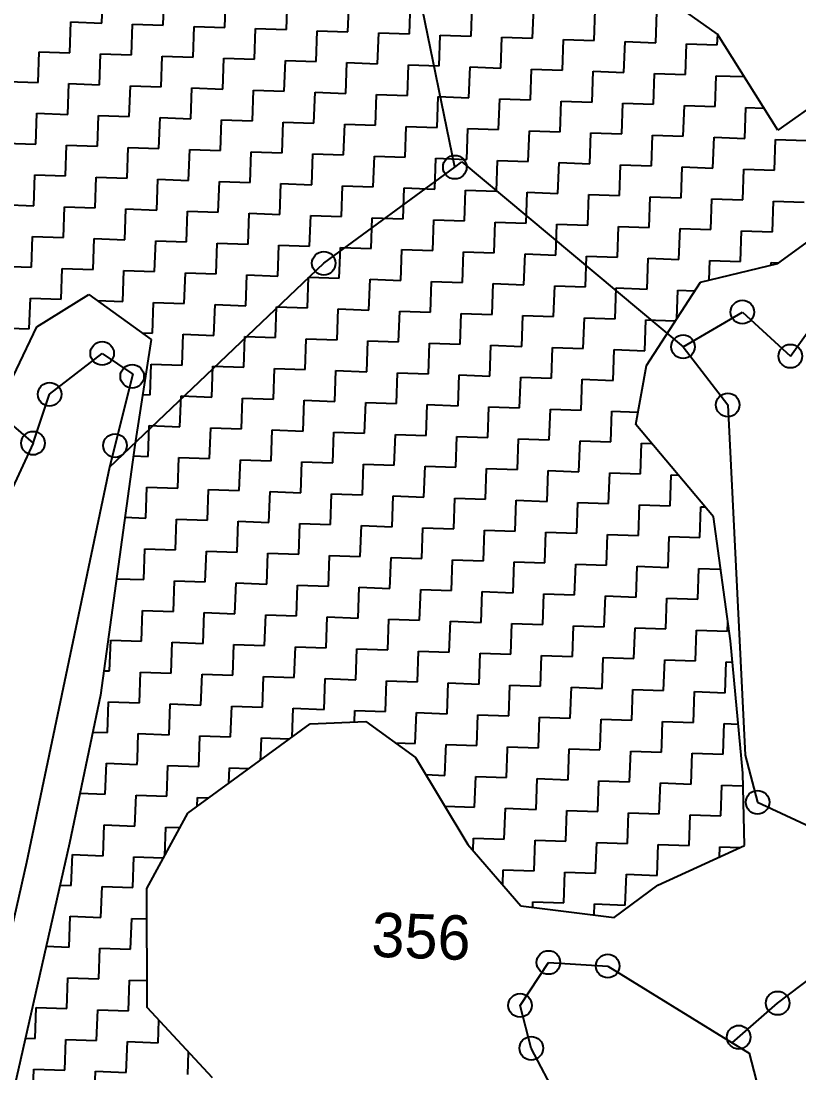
# Model space of a CAD drawing. Header units: metres. Extents: x 287345 to 291891, y 1993918 to 1999987.
# Drawn here: x 290143.7 to 290397.9, y 1997145.8 to 1997489.3 of the extents above; entities that cross this region are included whole.
import ezdxf
from ezdxf.enums import TextEntityAlignment as Align

# ---------------------------------------------------------------- set-up
doc = ezdxf.new("R2010")
doc.units = ezdxf.units.M
doc.header["$MEASUREMENT"] = 0
for name, color, linetype in [('POLY_HATCH', 12, 'Continuous'), ('POLY_PARCEL', 6, 'Continuous'), ('TEXT_PARCEL', 7, 'Continuous')]:
    doc.layers.add(name, color=color, linetype=linetype)
doc.styles.add('TEXT_MAP', font='')
doc.styles.get('TEXT_MAP').set_extended_font_data('Kruti Dev 050')

msp = doc.modelspace()

# ---------------------------------------------------------------- linework, layer by layer
for centre in [(290285.44, 1997441.56), (290242.64, 1997410.18), (290379.38, 1997394.25), (290360.02, 1997382.93), (290170.23, 1997380.77), (290395.05, 1997379.84), (290180.05, 1997373.28), (290153.08, 1997367.4), (290374.61, 1997363.93), (290147.67, 1997351.46), (290174.44, 1997350.66), (290384.35, 1997234.22), (290316.03, 1997181.9), (290335.4, 1997180.76), (290306.75, 1997167.91), (290390.91, 1997168.63), (290378.19, 1997157.52), (290310.42, 1997153.92)]:
    msp.add_circle(centre, 3.85)
at = {"layer": 'POLY_HATCH'}
for p, q in [((290371.26, 1997484.93), (290346.85, 1997502.47)), ((290391.01, 1997453.66), (290371.26, 1997484.93)), ((290415.25, 1997470.86), (290391.01, 1997453.66)), ((290390.93, 1997410.05), (290418.05, 1997429.93)), ((290365.69, 1997403.99), (290390.93, 1997410.05)), ((290348.04, 1997376.83), (290365.69, 1997403.99)), ((290148.88, 1997389.44), (290165.94, 1997399.96)), ((290165.94, 1997399.96), (290186.27, 1997385.34)), ((290133.86, 1997358.01), (290148.88, 1997389.44)), ((290186.27, 1997385.34), (290180.88, 1997350.79)), ((290344.58, 1997357.49), (290348.04, 1997376.83)), ((290369.93, 1997327.41), (290344.58, 1997357.49)), ((290180.88, 1997350.79), (290169.65, 1997269.2)), ((290375.45, 1997286.92), (290369.93, 1997327.41)), ((290379.48, 1997243.7), (290375.45, 1997286.92)), ((290169.65, 1997269.2), (290159.6, 1997220.92)), ((290198.27, 1997230.66), (290238.23, 1997259.82)), ((290238.23, 1997259.82), (290256.33, 1997260.56)), ((290256.33, 1997260.56), (290272.61, 1997248.87)), ((290272.61, 1997248.87), (290289.68, 1997220.48)), ((290380.04, 1997220.06), (290379.48, 1997243.7)), ((290184.89, 1997206.12), (290198.27, 1997230.66)), ((290159.6, 1997220.92), (290141.48, 1997140.97)), ((290289.68, 1997220.48), (290307.04, 1997200.41)), ((290351.77, 1997207.16), (290380.04, 1997220.06)), ((290184.9, 1997167.21), (290184.89, 1997206.12)), ((290337.49, 1997196.55), (290351.77, 1997207.16)), ((290307.04, 1997200.41), (290337.49, 1997196.55)), ((290206.33, 1997144.22), (290184.9, 1997167.21))]:
    msp.add_line(p, q, dxfattribs=at)
at = {"layer": 'POLY_HATCH', "linetype": 'Continuous'}
for p, q in [((290170.11, 1997488.59), (290170.47, 1997498.64)), ((290190.22, 1997487.88), (290190.57, 1997497.93)), ((290210.33, 1997487.17), (290210.68, 1997497.22)), ((290230.44, 1997486.46), (290230.79, 1997496.51)), ((290250.55, 1997485.74), (290250.9, 1997495.8)), ((290270.65, 1997485.03), (290271.01, 1997495.09)), ((290290.76, 1997484.32), (290291.12, 1997494.38)), ((290310.87, 1997483.61), (290311.23, 1997493.66)), ((290330.98, 1997482.9), (290331.34, 1997492.95)), ((290351.09, 1997482.19), (290351.45, 1997492.24)), ((290159.7, 1997478.89), (290160.06, 1997488.95)), ((290160.06, 1997488.95), (290170.11, 1997488.59)), ((290179.81, 1997478.18), (290180.16, 1997488.23)), ((290180.16, 1997488.23), (290190.22, 1997487.88)), ((290199.92, 1997477.47), (290200.27, 1997487.52)), ((290200.27, 1997487.52), (290210.33, 1997487.17)), ((290220.03, 1997476.76), (290220.38, 1997486.81)), ((290220.38, 1997486.81), (290230.44, 1997486.46)), ((290240.14, 1997476.05), (290240.49, 1997486.1)), ((290240.49, 1997486.1), (290250.55, 1997485.74)), ((290260.24, 1997475.33), (290260.6, 1997485.39)), ((290260.6, 1997485.39), (290270.65, 1997485.03)), ((290280.35, 1997474.62), (290280.71, 1997484.68)), ((290280.71, 1997484.68), (290290.76, 1997484.32)), ((290300.46, 1997473.91), (290300.82, 1997483.97)), ((290300.82, 1997483.97), (290310.87, 1997483.61)), ((290320.57, 1997473.2), (290320.93, 1997483.25)), ((290320.93, 1997483.25), (290330.98, 1997482.9)), ((290340.68, 1997472.49), (290341.04, 1997482.54)), ((290341.04, 1997482.54), (290351.09, 1997482.19)), ((290371.2, 1997481.47), (290371.32, 1997484.83)), ((290149.29, 1997469.19), (290149.64, 1997479.25)), ((290149.64, 1997479.25), (290159.7, 1997478.89)), ((290360.79, 1997471.78), (290361.14, 1997481.83)), ((290361.14, 1997481.83), (290371.2, 1997481.47)), ((290169.4, 1997468.48), (290169.75, 1997478.54)), ((290169.75, 1997478.54), (290179.81, 1997478.18)), ((290189.51, 1997467.77), (290189.86, 1997477.82)), ((290189.86, 1997477.82), (290199.92, 1997477.47)), ((290209.62, 1997467.06), (290209.97, 1997477.11)), ((290209.97, 1997477.11), (290220.03, 1997476.76)), ((290229.73, 1997466.35), (290230.08, 1997476.4)), ((290230.08, 1997476.4), (290240.14, 1997476.05)), ((290249.83, 1997465.64), (290250.19, 1997475.69)), ((290250.19, 1997475.69), (290260.24, 1997475.33)), ((290269.94, 1997464.92), (290270.3, 1997474.98)), ((290270.3, 1997474.98), (290280.35, 1997474.62)), ((290290.05, 1997464.21), (290290.41, 1997474.27)), ((290290.41, 1997474.27), (290300.46, 1997473.91)), ((290310.16, 1997463.5), (290310.52, 1997473.55)), ((290310.52, 1997473.55), (290320.57, 1997473.2)), ((290330.27, 1997462.79), (290330.63, 1997472.84)), ((290330.63, 1997472.84), (290340.68, 1997472.49)), ((290350.38, 1997462.08), (290350.73, 1997472.13)), ((290350.73, 1997472.13), (290360.79, 1997471.78)), ((290139.23, 1997469.55), (290149.29, 1997469.19)), ((290158.99, 1997458.78), (290159.34, 1997468.84)), ((290159.34, 1997468.84), (290169.4, 1997468.48)), ((290370.49, 1997461.37), (290370.84, 1997471.42)), ((290370.84, 1997471.42), (290379.99, 1997471.1)), ((290179.1, 1997458.07), (290179.45, 1997468.13)), ((290179.45, 1997468.13), (290189.51, 1997467.77)), ((290199.21, 1997457.36), (290199.56, 1997467.41)), ((290199.56, 1997467.41), (290209.62, 1997467.06)), ((290219.31, 1997456.65), (290219.67, 1997466.7)), ((290219.67, 1997466.7), (290229.73, 1997466.35)), ((290239.42, 1997455.94), (290239.78, 1997465.99)), ((290239.78, 1997465.99), (290249.83, 1997465.64)), ((290259.53, 1997455.22), (290259.89, 1997465.28)), ((290259.89, 1997465.28), (290269.94, 1997464.92)), ((290279.64, 1997454.51), (290280, 1997464.57)), ((290280, 1997464.57), (290290.05, 1997464.21)), ((290299.75, 1997453.8), (290300.11, 1997463.86)), ((290300.11, 1997463.86), (290310.16, 1997463.5)), ((290319.86, 1997453.09), (290320.22, 1997463.14)), ((290320.22, 1997463.14), (290330.27, 1997462.79)), ((290339.97, 1997452.38), (290340.32, 1997462.43)), ((290340.32, 1997462.43), (290350.38, 1997462.08)), ((290148.58, 1997449.08), (290148.93, 1997459.14)), ((290148.93, 1997459.14), (290158.99, 1997458.78)), ((290168.69, 1997448.37), (290169.04, 1997458.43)), ((290169.04, 1997458.43), (290179.1, 1997458.07)), ((290360.08, 1997451.67), (290360.43, 1997461.72)), ((290360.43, 1997461.72), (290370.49, 1997461.37)), ((290380.19, 1997450.96), (290380.54, 1997461.01)), ((290380.54, 1997461.01), (290386.5, 1997460.8)), ((290188.8, 1997447.66), (290189.15, 1997457.72)), ((290189.15, 1997457.72), (290199.21, 1997457.36)), ((290208.9, 1997446.95), (290209.26, 1997457)), ((290209.26, 1997457), (290219.31, 1997456.65)), ((290229.01, 1997446.24), (290229.37, 1997456.29)), ((290229.37, 1997456.29), (290239.42, 1997455.94)), ((290249.12, 1997445.53), (290249.48, 1997455.58)), ((290249.48, 1997455.58), (290259.53, 1997455.22)), ((290269.23, 1997444.81), (290269.59, 1997454.87)), ((290269.59, 1997454.87), (290279.64, 1997454.51)), ((290289.34, 1997444.1), (290289.7, 1997454.16)), ((290289.7, 1997454.16), (290299.75, 1997453.8)), ((290309.45, 1997443.39), (290309.81, 1997453.45)), ((290309.81, 1997453.45), (290319.86, 1997453.09)), ((290329.56, 1997442.68), (290329.91, 1997452.73)), ((290329.91, 1997452.73), (290339.97, 1997452.38)), ((290349.67, 1997441.97), (290350.02, 1997452.02)), ((290350.02, 1997452.02), (290360.08, 1997451.67)), ((290138.52, 1997449.44), (290148.58, 1997449.08)), ((290158.28, 1997438.67), (290158.63, 1997448.73)), ((290158.63, 1997448.73), (290168.69, 1997448.37)), ((290178.39, 1997437.96), (290178.74, 1997448.02)), ((290178.74, 1997448.02), (290188.8, 1997447.66)), ((290369.78, 1997441.26), (290370.13, 1997451.31)), ((290370.13, 1997451.31), (290380.19, 1997450.96)), ((290389.89, 1997440.55), (290390.24, 1997450.6)), ((290390.24, 1997450.6), (290400.3, 1997450.24)), ((290198.49, 1997437.25), (290198.85, 1997447.3)), ((290198.85, 1997447.3), (290208.9, 1997446.95)), ((290218.6, 1997436.54), (290218.96, 1997446.59)), ((290218.96, 1997446.59), (290229.01, 1997446.24)), ((290238.71, 1997435.83), (290239.07, 1997445.88)), ((290239.07, 1997445.88), (290249.12, 1997445.53)), ((290258.82, 1997435.12), (290259.18, 1997445.17)), ((290259.18, 1997445.17), (290269.23, 1997444.81)), ((290278.93, 1997434.4), (290279.29, 1997444.46)), ((290279.29, 1997444.46), (290289.34, 1997444.1)), ((290299.04, 1997433.69), (290299.39, 1997443.75)), ((290299.39, 1997443.75), (290309.45, 1997443.39)), ((290319.15, 1997432.98), (290319.5, 1997443.04)), ((290319.5, 1997443.04), (290329.56, 1997442.68)), ((290339.26, 1997432.27), (290339.61, 1997442.32)), ((290339.61, 1997442.32), (290349.67, 1997441.97)), ((290359.37, 1997431.56), (290359.72, 1997441.61)), ((290359.72, 1997441.61), (290369.78, 1997441.26)), ((290147.87, 1997428.97), (290148.22, 1997439.03)), ((290148.22, 1997439.03), (290158.28, 1997438.67)), ((290167.97, 1997428.26), (290168.33, 1997438.32)), ((290168.33, 1997438.32), (290178.39, 1997437.96)), ((290379.48, 1997430.85), (290379.83, 1997440.9)), ((290379.83, 1997440.9), (290389.89, 1997440.55)), ((290188.08, 1997427.55), (290188.44, 1997437.61)), ((290188.44, 1997437.61), (290198.49, 1997437.25)), ((290208.19, 1997426.84), (290208.55, 1997436.89)), ((290208.55, 1997436.89), (290218.6, 1997436.54)), ((290228.3, 1997426.13), (290228.66, 1997436.18)), ((290228.66, 1997436.18), (290238.71, 1997435.83)), ((290248.41, 1997425.42), (290248.77, 1997435.47)), ((290248.77, 1997435.47), (290258.82, 1997435.12)), ((290268.52, 1997424.71), (290268.88, 1997434.76)), ((290268.88, 1997434.76), (290278.93, 1997434.4)), ((290288.63, 1997423.99), (290288.98, 1997434.05)), ((290288.98, 1997434.05), (290299.04, 1997433.69)), ((290308.74, 1997423.28), (290309.09, 1997433.34)), ((290309.09, 1997433.34), (290319.15, 1997432.98)), ((290328.85, 1997422.57), (290329.2, 1997432.63)), ((290329.2, 1997432.63), (290339.26, 1997432.27)), ((290348.96, 1997421.86), (290349.31, 1997431.91)), ((290349.31, 1997431.91), (290359.37, 1997431.56)), ((290369.06, 1997421.15), (290369.42, 1997431.2)), ((290369.42, 1997431.2), (290379.48, 1997430.85)), ((290137.81, 1997429.33), (290147.87, 1997428.97)), ((290157.56, 1997418.56), (290157.92, 1997428.62)), ((290157.92, 1997428.62), (290167.97, 1997428.26)), ((290177.67, 1997417.85), (290178.03, 1997427.91)), ((290178.03, 1997427.91), (290188.08, 1997427.55)), ((290389.17, 1997420.44), (290389.53, 1997430.49)), ((290389.53, 1997430.49), (290399.58, 1997430.13)), ((290197.78, 1997417.14), (290198.14, 1997427.2)), ((290198.14, 1997427.2), (290208.19, 1997426.84)), ((290217.89, 1997416.43), (290218.25, 1997426.48)), ((290218.25, 1997426.48), (290228.3, 1997426.13)), ((290238, 1997415.72), (290238.36, 1997425.77)), ((290238.36, 1997425.77), (290248.41, 1997425.42)), ((290258.11, 1997415.01), (290258.47, 1997425.06)), ((290258.47, 1997425.06), (290268.52, 1997424.71)), ((290278.22, 1997414.3), (290278.57, 1997424.35)), ((290278.57, 1997424.35), (290288.63, 1997423.99)), ((290298.33, 1997413.58), (290298.68, 1997423.64)), ((290298.68, 1997423.64), (290308.74, 1997423.28)), ((290318.44, 1997412.87), (290318.79, 1997422.93)), ((290318.79, 1997422.93), (290328.85, 1997422.57)), ((290338.55, 1997412.16), (290338.9, 1997422.21)), ((290338.9, 1997422.21), (290348.96, 1997421.86)), ((290358.65, 1997411.45), (290359.01, 1997421.5)), ((290359.01, 1997421.5), (290369.06, 1997421.15)), ((290378.76, 1997410.74), (290379.12, 1997420.79)), ((290379.12, 1997420.79), (290389.17, 1997420.44)), ((290147.15, 1997408.87), (290147.51, 1997418.92)), ((290147.51, 1997418.92), (290157.56, 1997418.56)), ((290167.26, 1997408.15), (290167.62, 1997418.21)), ((290167.62, 1997418.21), (290177.67, 1997417.85)), ((290187.37, 1997407.44), (290187.73, 1997417.5)), ((290187.73, 1997417.5), (290197.78, 1997417.14)), ((290207.48, 1997406.73), (290207.84, 1997416.79)), ((290207.84, 1997416.79), (290217.89, 1997416.43)), ((290227.59, 1997406.02), (290227.95, 1997416.07)), ((290227.95, 1997416.07), (290238, 1997415.72)), ((290247.7, 1997405.31), (290248.06, 1997415.36)), ((290248.06, 1997415.36), (290258.11, 1997415.01)), ((290267.81, 1997404.6), (290268.16, 1997414.65)), ((290268.16, 1997414.65), (290278.22, 1997414.3)), ((290287.92, 1997403.88), (290288.27, 1997413.94)), ((290288.27, 1997413.94), (290298.33, 1997413.58)), ((290308.03, 1997403.17), (290308.38, 1997413.23)), ((290308.38, 1997413.23), (290318.44, 1997412.87)), ((290328.14, 1997402.46), (290328.49, 1997412.52)), ((290328.49, 1997412.52), (290338.55, 1997412.16)), ((290348.24, 1997401.75), (290348.6, 1997411.8)), ((290348.6, 1997411.8), (290358.65, 1997411.45)), ((290368.48, 1997404.66), (290368.71, 1997411.09)), ((290368.71, 1997411.09), (290378.76, 1997410.74)), ((290388.79, 1997409.53), (290388.82, 1997410.38)), ((290388.82, 1997410.38), (290391.27, 1997410.29)), ((290137.1, 1997409.22), (290147.15, 1997408.87)), ((290156.85, 1997398.46), (290157.21, 1997408.51)), ((290157.21, 1997408.51), (290167.26, 1997408.15)), ((290176.96, 1997397.74), (290177.32, 1997407.8)), ((290177.32, 1997407.8), (290187.37, 1997407.44)), ((290197.07, 1997397.03), (290197.43, 1997407.09)), ((290197.43, 1997407.09), (290207.48, 1997406.73)), ((290217.18, 1997396.32), (290217.54, 1997406.38)), ((290217.54, 1997406.38), (290227.59, 1997406.02)), ((290237.29, 1997395.61), (290237.64, 1997405.66)), ((290237.64, 1997405.66), (290247.7, 1997405.31)), ((290257.4, 1997394.9), (290257.75, 1997404.95)), ((290257.75, 1997404.95), (290267.81, 1997404.6)), ((290277.51, 1997394.19), (290277.86, 1997404.24)), ((290277.86, 1997404.24), (290287.92, 1997403.88)), ((290297.62, 1997393.47), (290297.97, 1997403.53)), ((290297.97, 1997403.53), (290308.03, 1997403.17)), ((290317.72, 1997392.76), (290318.08, 1997402.82)), ((290318.08, 1997402.82), (290328.14, 1997402.46)), ((290337.83, 1997392.05), (290338.19, 1997402.11)), ((290338.19, 1997402.11), (290348.24, 1997401.75)), ((290357.97, 1997392.11), (290358.3, 1997401.39)), ((290358.3, 1997401.39), (290363.87, 1997401.2)), ((290146.44, 1997388.76), (290146.8, 1997398.81)), ((290146.8, 1997398.81), (290156.85, 1997398.46)), ((290168.6, 1997398.04), (290176.96, 1997397.74)), ((290186.66, 1997387.33), (290187.02, 1997397.39)), ((290187.02, 1997397.39), (290197.07, 1997397.03)), ((290206.77, 1997386.62), (290207.13, 1997396.68)), ((290207.13, 1997396.68), (290217.18, 1997396.32)), ((290226.88, 1997385.91), (290227.23, 1997395.97)), ((290227.23, 1997395.97), (290237.29, 1997395.61)), ((290246.99, 1997385.2), (290247.34, 1997395.25)), ((290247.34, 1997395.25), (290257.4, 1997394.9)), ((290267.1, 1997384.49), (290267.45, 1997394.54)), ((290267.45, 1997394.54), (290277.51, 1997394.19)), ((290287.21, 1997383.78), (290287.56, 1997393.83)), ((290287.56, 1997393.83), (290297.62, 1997393.47)), ((290307.31, 1997383.06), (290307.67, 1997393.12)), ((290307.67, 1997393.12), (290317.72, 1997392.76)), ((290327.42, 1997382.35), (290327.78, 1997392.41)), ((290327.78, 1997392.41), (290337.83, 1997392.05)), ((290347.53, 1997381.64), (290347.89, 1997391.7)), ((290347.89, 1997391.7), (290357.48, 1997391.36)), ((290136.39, 1997389.11), (290146.44, 1997388.76)), ((290183.34, 1997387.45), (290186.66, 1997387.33)), ((290196.36, 1997376.92), (290196.72, 1997386.98)), ((290196.72, 1997386.98), (290206.77, 1997386.62)), ((290216.47, 1997376.21), (290216.82, 1997386.27)), ((290216.82, 1997386.27), (290226.88, 1997385.91)), ((290236.58, 1997375.5), (290236.93, 1997385.55)), ((290236.93, 1997385.55), (290246.99, 1997385.2)), ((290256.69, 1997374.79), (290257.04, 1997384.84)), ((290257.04, 1997384.84), (290267.1, 1997384.49)), ((290276.8, 1997374.08), (290277.15, 1997384.13)), ((290277.15, 1997384.13), (290287.21, 1997383.78)), ((290296.9, 1997373.37), (290297.26, 1997383.42)), ((290297.26, 1997383.42), (290307.31, 1997383.06)), ((290317.01, 1997372.65), (290317.37, 1997382.71)), ((290317.37, 1997382.71), (290327.42, 1997382.35)), ((290337.12, 1997371.94), (290337.48, 1997382)), ((290337.48, 1997382), (290347.53, 1997381.64)), ((290185.95, 1997367.22), (290186.3, 1997377.28)), ((290186.3, 1997377.28), (290196.36, 1997376.92)), ((290206.06, 1997366.51), (290206.41, 1997376.57)), ((290206.41, 1997376.57), (290216.47, 1997376.21)), ((290226.17, 1997365.8), (290226.52, 1997375.86)), ((290226.52, 1997375.86), (290236.58, 1997375.5)), ((290246.28, 1997365.09), (290246.63, 1997375.14)), ((290246.63, 1997375.14), (290256.69, 1997374.79)), ((290266.39, 1997364.38), (290266.74, 1997374.43)), ((290266.74, 1997374.43), (290276.8, 1997374.08)), ((290286.49, 1997363.67), (290286.85, 1997373.72)), ((290286.85, 1997373.72), (290296.9, 1997373.37)), ((290306.6, 1997362.96), (290306.96, 1997373.01)), ((290306.96, 1997373.01), (290317.01, 1997372.65)), ((290326.71, 1997362.24), (290327.07, 1997372.3)), ((290327.07, 1997372.3), (290337.12, 1997371.94)), ((290183.46, 1997367.31), (290185.95, 1997367.22)), ((290195.65, 1997356.81), (290196, 1997366.87)), ((290196, 1997366.87), (290206.06, 1997366.51)), ((290215.76, 1997356.1), (290216.11, 1997366.16)), ((290216.11, 1997366.16), (290226.17, 1997365.8)), ((290235.87, 1997355.39), (290236.22, 1997365.45)), ((290236.22, 1997365.45), (290246.28, 1997365.09)), ((290255.97, 1997354.68), (290256.33, 1997364.73)), ((290256.33, 1997364.73), (290266.39, 1997364.38)), ((290276.08, 1997353.97), (290276.44, 1997364.02)), ((290276.44, 1997364.02), (290286.49, 1997363.67)), ((290296.19, 1997353.26), (290296.55, 1997363.31)), ((290296.55, 1997363.31), (290306.6, 1997362.96)), ((290316.3, 1997352.55), (290316.66, 1997362.6)), ((290316.66, 1997362.6), (290326.71, 1997362.24)), ((290336.41, 1997351.83), (290336.77, 1997361.89)), ((290336.77, 1997361.89), (290345.31, 1997361.59)), ((290185.24, 1997347.12), (290185.59, 1997357.17)), ((290185.59, 1997357.17), (290195.65, 1997356.81)), ((290205.35, 1997346.4), (290205.7, 1997356.46)), ((290205.7, 1997356.46), (290215.76, 1997356.1)), ((290225.46, 1997345.69), (290225.81, 1997355.75)), ((290225.81, 1997355.75), (290235.87, 1997355.39)), ((290245.56, 1997344.98), (290245.92, 1997355.04)), ((290245.92, 1997355.04), (290255.97, 1997354.68)), ((290265.67, 1997344.27), (290266.03, 1997354.32)), ((290266.03, 1997354.32), (290276.08, 1997353.97)), ((290285.78, 1997343.56), (290286.14, 1997353.61)), ((290286.14, 1997353.61), (290296.19, 1997353.26)), ((290305.89, 1997342.85), (290306.25, 1997352.9)), ((290306.25, 1997352.9), (290316.3, 1997352.55)), ((290326, 1997342.13), (290326.36, 1997352.19)), ((290326.36, 1997352.19), (290336.41, 1997351.83)), ((290346.11, 1997341.42), (290346.47, 1997351.48)), ((290346.47, 1997351.48), (290349.75, 1997351.36)), ((290180.4, 1997347.29), (290185.24, 1997347.12)), ((290194.94, 1997336.71), (290195.29, 1997346.76)), ((290195.29, 1997346.76), (290205.35, 1997346.4)), ((290215.05, 1997335.99), (290215.4, 1997346.05)), ((290215.4, 1997346.05), (290225.46, 1997345.69)), ((290235.15, 1997335.28), (290235.51, 1997345.34)), ((290235.51, 1997345.34), (290245.56, 1997344.98)), ((290255.26, 1997334.57), (290255.62, 1997344.63)), ((290255.62, 1997344.63), (290265.67, 1997344.27)), ((290275.37, 1997333.86), (290275.73, 1997343.91)), ((290275.73, 1997343.91), (290285.78, 1997343.56)), ((290295.48, 1997333.15), (290295.84, 1997343.2)), ((290295.84, 1997343.2), (290305.89, 1997342.85)), ((290315.59, 1997332.44), (290315.95, 1997342.49)), ((290315.95, 1997342.49), (290326, 1997342.13)), ((290335.7, 1997331.72), (290336.05, 1997341.78)), ((290336.05, 1997341.78), (290346.11, 1997341.42)), ((290355.81, 1997331.01), (290356.16, 1997341.07)), ((290356.16, 1997341.07), (290358.49, 1997340.98)), ((290184.53, 1997327.01), (290184.88, 1997337.06)), ((290184.88, 1997337.06), (290194.94, 1997336.71)), ((290204.63, 1997326.3), (290204.99, 1997336.35)), ((290204.99, 1997336.35), (290215.05, 1997335.99)), ((290224.74, 1997325.58), (290225.1, 1997335.64)), ((290225.1, 1997335.64), (290235.15, 1997335.28)), ((290244.85, 1997324.87), (290245.21, 1997334.93)), ((290245.21, 1997334.93), (290255.26, 1997334.57)), ((290264.96, 1997324.16), (290265.32, 1997334.22)), ((290265.32, 1997334.22), (290275.37, 1997333.86)), ((290285.07, 1997323.45), (290285.43, 1997333.5)), ((290285.43, 1997333.5), (290295.48, 1997333.15)), ((290305.18, 1997322.74), (290305.54, 1997332.79)), ((290305.54, 1997332.79), (290315.59, 1997332.44)), ((290325.29, 1997322.03), (290325.64, 1997332.08)), ((290325.64, 1997332.08), (290335.7, 1997331.72)), ((290345.4, 1997321.31), (290345.75, 1997331.37)), ((290345.75, 1997331.37), (290355.81, 1997331.01)), ((290365.51, 1997320.6), (290365.86, 1997330.66)), ((290365.86, 1997330.66), (290367.24, 1997330.61)), ((290177.64, 1997327.25), (290184.53, 1997327.01)), ((290194.22, 1997316.6), (290194.58, 1997326.65)), ((290194.58, 1997326.65), (290204.63, 1997326.3)), ((290214.33, 1997315.89), (290214.69, 1997325.94)), ((290214.69, 1997325.94), (290224.74, 1997325.58)), ((290234.44, 1997315.17), (290234.8, 1997325.23)), ((290234.8, 1997325.23), (290244.85, 1997324.87)), ((290254.55, 1997314.46), (290254.91, 1997324.52)), ((290254.91, 1997324.52), (290264.96, 1997324.16)), ((290274.66, 1997313.75), (290275.02, 1997323.8)), ((290275.02, 1997323.8), (290285.07, 1997323.45)), ((290294.77, 1997313.04), (290295.13, 1997323.09)), ((290295.13, 1997323.09), (290305.18, 1997322.74)), ((290314.88, 1997312.33), (290315.23, 1997322.38)), ((290315.23, 1997322.38), (290325.29, 1997322.03)), ((290334.99, 1997311.62), (290335.34, 1997321.67)), ((290335.34, 1997321.67), (290345.4, 1997321.31)), ((290355.1, 1997310.9), (290355.45, 1997320.96)), ((290355.45, 1997320.96), (290365.51, 1997320.6)), ((290183.81, 1997306.9), (290184.17, 1997316.95)), ((290184.17, 1997316.95), (290194.22, 1997316.6)), ((290203.92, 1997306.19), (290204.28, 1997316.24)), ((290204.28, 1997316.24), (290214.33, 1997315.89)), ((290224.03, 1997305.47), (290224.39, 1997315.53)), ((290224.39, 1997315.53), (290234.44, 1997315.17)), ((290244.14, 1997304.76), (290244.5, 1997314.82)), ((290244.5, 1997314.82), (290254.55, 1997314.46)), ((290264.25, 1997304.05), (290264.61, 1997314.11)), ((290264.61, 1997314.11), (290274.66, 1997313.75)), ((290284.36, 1997303.34), (290284.72, 1997313.39)), ((290284.72, 1997313.39), (290294.77, 1997313.04)), ((290304.47, 1997302.63), (290304.82, 1997312.68)), ((290304.82, 1997312.68), (290314.88, 1997312.33)), ((290324.58, 1997301.92), (290324.93, 1997311.97)), ((290324.93, 1997311.97), (290334.99, 1997311.62)), ((290344.69, 1997301.21), (290345.04, 1997311.26)), ((290345.04, 1997311.26), (290355.1, 1997310.9)), ((290364.8, 1997300.49), (290365.15, 1997310.55)), ((290365.15, 1997310.55), (290372.27, 1997310.3)), ((290174.88, 1997307.21), (290183.81, 1997306.9)), ((290193.51, 1997296.49), (290193.87, 1997306.54)), ((290193.87, 1997306.54), (290203.92, 1997306.19)), ((290213.62, 1997295.78), (290213.98, 1997305.83)), ((290213.98, 1997305.83), (290224.03, 1997305.47)), ((290233.73, 1997295.06), (290234.09, 1997305.12)), ((290234.09, 1997305.12), (290244.14, 1997304.76)), ((290253.84, 1997294.35), (290254.2, 1997304.41)), ((290254.2, 1997304.41), (290264.25, 1997304.05)), ((290273.95, 1997293.64), (290274.3, 1997303.7)), ((290274.3, 1997303.7), (290284.36, 1997303.34)), ((290294.06, 1997292.93), (290294.41, 1997302.98)), ((290294.41, 1997302.98), (290304.47, 1997302.63)), ((290314.17, 1997292.22), (290314.52, 1997302.27)), ((290314.52, 1997302.27), (290324.58, 1997301.92)), ((290334.28, 1997291.51), (290334.63, 1997301.56)), ((290334.63, 1997301.56), (290344.69, 1997301.21)), ((290354.38, 1997290.8), (290354.74, 1997300.85)), ((290354.74, 1997300.85), (290364.8, 1997300.49)), ((290183.1, 1997286.79), (290183.46, 1997296.84)), ((290183.46, 1997296.84), (290193.51, 1997296.49)), ((290203.21, 1997286.08), (290203.57, 1997296.13)), ((290203.57, 1997296.13), (290213.62, 1997295.78)), ((290223.32, 1997285.37), (290223.68, 1997295.42)), ((290223.68, 1997295.42), (290233.73, 1997295.06)), ((290243.43, 1997284.65), (290243.79, 1997294.71)), ((290243.79, 1997294.71), (290253.84, 1997294.35)), ((290263.54, 1997283.94), (290263.89, 1997294)), ((290263.89, 1997294), (290273.95, 1997293.64)), ((290283.65, 1997283.23), (290284, 1997293.29)), ((290284, 1997293.29), (290294.06, 1997292.93)), ((290303.76, 1997282.52), (290304.11, 1997292.57)), ((290304.11, 1997292.57), (290314.17, 1997292.22)), ((290323.87, 1997281.81), (290324.22, 1997291.86)), ((290324.22, 1997291.86), (290334.28, 1997291.51)), ((290343.97, 1997281.1), (290344.33, 1997291.15)), ((290344.33, 1997291.15), (290354.38, 1997290.8)), ((290364.08, 1997280.38), (290364.44, 1997290.44)), ((290364.44, 1997290.44), (290374.49, 1997290.08)), ((290374.49, 1997290.08), (290374.6, 1997293.15)), ((290172.69, 1997277.09), (290173.05, 1997287.14)), ((290173.05, 1997287.14), (290183.1, 1997286.79)), ((290192.8, 1997276.38), (290193.16, 1997286.43)), ((290193.16, 1997286.43), (290203.21, 1997286.08)), ((290212.91, 1997275.67), (290213.27, 1997285.72)), ((290213.27, 1997285.72), (290223.32, 1997285.37)), ((290233.02, 1997274.96), (290233.38, 1997285.01)), ((290233.38, 1997285.01), (290243.43, 1997284.65)), ((290253.13, 1997274.24), (290253.48, 1997284.3)), ((290253.48, 1997284.3), (290263.54, 1997283.94)), ((290273.24, 1997273.53), (290273.59, 1997283.59)), ((290273.59, 1997283.59), (290283.65, 1997283.23)), ((290293.35, 1997272.82), (290293.7, 1997282.88)), ((290293.7, 1997282.88), (290303.76, 1997282.52)), ((290313.46, 1997272.11), (290313.81, 1997282.16)), ((290313.81, 1997282.16), (290323.87, 1997281.81)), ((290333.56, 1997271.4), (290333.92, 1997281.45)), ((290333.92, 1997281.45), (290343.97, 1997281.1)), ((290353.67, 1997270.69), (290354.03, 1997280.74)), ((290354.03, 1997280.74), (290364.08, 1997280.38)), ((290373.78, 1997269.97), (290374.14, 1997280.03)), ((290374.14, 1997280.03), (290376.1, 1997279.96)), ((290170.75, 1997277.16), (290172.69, 1997277.09)), ((290182.39, 1997266.68), (290182.75, 1997276.73)), ((290182.75, 1997276.73), (290192.8, 1997276.38)), ((290202.5, 1997265.97), (290202.86, 1997276.02)), ((290202.86, 1997276.02), (290212.91, 1997275.67)), ((290222.61, 1997265.26), (290222.97, 1997275.31)), ((290222.97, 1997275.31), (290233.02, 1997274.96)), ((290242.72, 1997264.55), (290243.07, 1997274.6)), ((290243.07, 1997274.6), (290253.13, 1997274.24)), ((290262.83, 1997263.83), (290263.18, 1997273.89)), ((290263.18, 1997273.89), (290273.24, 1997273.53)), ((290282.94, 1997263.12), (290283.29, 1997273.18)), ((290283.29, 1997273.18), (290293.35, 1997272.82)), ((290303.05, 1997262.41), (290303.4, 1997272.46)), ((290303.4, 1997272.46), (290313.46, 1997272.11)), ((290323.15, 1997261.7), (290323.51, 1997271.75)), ((290323.51, 1997271.75), (290333.56, 1997271.4)), ((290343.26, 1997260.99), (290343.62, 1997271.04)), ((290343.62, 1997271.04), (290353.67, 1997270.69)), ((290363.37, 1997260.28), (290363.73, 1997270.33)), ((290363.73, 1997270.33), (290373.78, 1997269.97)), ((290171.98, 1997256.98), (290172.34, 1997267.04)), ((290172.34, 1997267.04), (290182.39, 1997266.68)), ((290192.09, 1997256.27), (290192.45, 1997266.32)), ((290192.45, 1997266.32), (290202.5, 1997265.97)), ((290212.2, 1997255.56), (290212.55, 1997265.61)), ((290212.55, 1997265.61), (290222.61, 1997265.26)), ((290232.33, 1997255.51), (290232.66, 1997264.9)), ((290232.66, 1997264.9), (290242.72, 1997264.55)), ((290252.64, 1997260.41), (290252.77, 1997264.19)), ((290252.77, 1997264.19), (290262.83, 1997263.83)), ((290272.53, 1997253.42), (290272.88, 1997263.48)), ((290272.88, 1997263.48), (290282.94, 1997263.12)), ((290292.63, 1997252.71), (290292.99, 1997262.77)), ((290292.99, 1997262.77), (290303.05, 1997262.41)), ((290312.74, 1997252), (290313.1, 1997262.05)), ((290313.1, 1997262.05), (290323.15, 1997261.7)), ((290332.89, 1997252.44), (290333.21, 1997261.34)), ((290333.21, 1997261.34), (290343.26, 1997260.99)), ((290353.05, 1997252.99), (290353.32, 1997260.63)), ((290353.32, 1997260.63), (290363.37, 1997260.28)), ((290373.2, 1997253.54), (290373.43, 1997259.92)), ((290373.43, 1997259.92), (290377.99, 1997259.76)), ((290167.14, 1997257.15), (290171.98, 1997256.98)), ((290181.74, 1997248.3), (290182.04, 1997256.63)), ((290182.04, 1997256.63), (290192.09, 1997256.27)), ((290201.89, 1997248.86), (290202.14, 1997255.91)), ((290202.14, 1997255.91), (290212.2, 1997255.56)), ((290222.05, 1997249.41), (290222.25, 1997255.2)), ((290222.25, 1997255.2), (290231.46, 1997254.88)), ((290265.95, 1997253.66), (290272.53, 1997253.42)), ((290282.51, 1997251.06), (290282.58, 1997253.07)), ((290282.58, 1997253.07), (290292.63, 1997252.71)), ((290302.66, 1997251.61), (290302.69, 1997252.36)), ((290302.69, 1997252.36), (290312.74, 1997252)), ((290332.85, 1997251.29), (290332.89, 1997252.44)), ((290352.96, 1997250.58), (290353.05, 1997252.99)), ((290373.07, 1997249.87), (290373.2, 1997253.54)), ((290201.79, 1997245.86), (290201.89, 1997248.86)), ((290222, 1997247.97), (290222.05, 1997249.41)), ((290282.22, 1997243.01), (290282.51, 1997251.06)), ((290302.33, 1997242.3), (290302.66, 1997251.61)), ((290322.44, 1997241.59), (290322.8, 1997251.64)), ((290322.8, 1997251.64), (290332.85, 1997251.29)), ((290342.55, 1997240.88), (290342.91, 1997250.93)), ((290342.91, 1997250.93), (290352.96, 1997250.58)), ((290362.66, 1997240.17), (290363.02, 1997250.22)), ((290363.02, 1997250.22), (290373.07, 1997249.87)), ((290171.27, 1997236.87), (290171.63, 1997246.93)), ((290171.63, 1997246.93), (290181.68, 1997246.57)), ((290181.68, 1997246.57), (290181.74, 1997248.3)), ((290191.38, 1997236.16), (290191.73, 1997246.22)), ((290191.73, 1997246.22), (290201.79, 1997245.86)), ((290211.66, 1997240.43), (290211.84, 1997245.5)), ((290211.84, 1997245.5), (290218.3, 1997245.27)), ((290275.99, 1997243.23), (290282.22, 1997243.01)), ((290291.92, 1997232.6), (290292.28, 1997242.66)), ((290292.28, 1997242.66), (290302.33, 1997242.3)), ((290312.03, 1997231.89), (290312.39, 1997241.95)), ((290312.39, 1997241.95), (290322.44, 1997241.59)), ((290332.14, 1997231.18), (290332.5, 1997241.23)), ((290332.5, 1997241.23), (290342.55, 1997240.88)), ((290352.25, 1997230.47), (290352.61, 1997240.52)), ((290352.61, 1997240.52), (290362.66, 1997240.17)), ((290372.36, 1997229.76), (290372.72, 1997239.81)), ((290372.72, 1997239.81), (290379.58, 1997239.57)), ((290162.98, 1997237.17), (290171.27, 1997236.87)), ((290180.97, 1997226.46), (290181.32, 1997236.52)), ((290181.32, 1997236.52), (290191.38, 1997236.16)), ((290201.33, 1997232.89), (290201.43, 1997235.8)), ((290201.43, 1997235.8), (290205.14, 1997235.67)), ((290282.18, 1997232.95), (290291.92, 1997232.6)), ((290301.62, 1997222.19), (290301.98, 1997232.25)), ((290301.98, 1997232.25), (290312.03, 1997231.89)), ((290321.73, 1997221.48), (290322.09, 1997231.54)), ((290322.09, 1997231.54), (290332.14, 1997231.18)), ((290341.84, 1997220.77), (290342.2, 1997230.82)), ((290342.2, 1997230.82), (290352.25, 1997230.47)), ((290361.95, 1997220.06), (290362.3, 1997230.11)), ((290362.3, 1997230.11), (290372.36, 1997229.76)), ((290170.56, 1997216.76), (290170.91, 1997226.82)), ((290170.91, 1997226.82), (290180.97, 1997226.46)), ((290190.69, 1997216.76), (290191.02, 1997226.11)), ((290191.02, 1997226.11), (290195.7, 1997225.94)), ((290291.42, 1997218.46), (290291.57, 1997222.55)), ((290291.57, 1997222.55), (290301.62, 1997222.19)), ((290311.32, 1997211.78), (290311.68, 1997221.84)), ((290311.68, 1997221.84), (290321.73, 1997221.48)), ((290331.43, 1997211.07), (290331.79, 1997221.13)), ((290331.79, 1997221.13), (290341.84, 1997220.77)), ((290351.54, 1997210.36), (290351.89, 1997220.41)), ((290351.89, 1997220.41), (290361.95, 1997220.06)), ((290371.88, 1997216.34), (290372, 1997219.7)), ((290372, 1997219.7), (290378.74, 1997219.46)), ((290160.15, 1997207.06), (290160.5, 1997217.12)), ((290160.5, 1997217.12), (290170.56, 1997216.76)), ((290180.26, 1997206.35), (290180.61, 1997216.41)), ((290180.61, 1997216.41), (290190.31, 1997216.06)), ((290301.09, 1997207.28), (290301.27, 1997212.14)), ((290301.27, 1997212.14), (290311.32, 1997211.78)), ((290321.02, 1997201.37), (290321.38, 1997211.43)), ((290321.38, 1997211.43), (290331.43, 1997211.07)), ((290341.13, 1997200.66), (290341.48, 1997210.71)), ((290341.48, 1997210.71), (290351.54, 1997210.36)), ((290156.49, 1997207.19), (290160.15, 1997207.06)), ((290169.85, 1997196.65), (290170.2, 1997206.71)), ((290170.2, 1997206.71), (290180.26, 1997206.35)), ((290310.9, 1997199.92), (290310.96, 1997201.73)), ((290310.96, 1997201.73), (290321.02, 1997201.37)), ((290330.95, 1997197.38), (290331.07, 1997201.02)), ((290331.07, 1997201.02), (290341.13, 1997200.66)), ((290159.44, 1997186.96), (290159.79, 1997197.01)), ((290159.79, 1997197.01), (290169.85, 1997196.65)), ((290179.54, 1997186.24), (290179.9, 1997196.3)), ((290179.9, 1997196.3), (290184.89, 1997196.12)), ((290151.96, 1997187.22), (290159.44, 1997186.96)), ((290169.13, 1997176.55), (290169.49, 1997186.6)), ((290169.49, 1997186.6), (290179.54, 1997186.24)), ((290158.72, 1997166.85), (290159.08, 1997176.9)), ((290159.08, 1997176.9), (290169.13, 1997176.55)), ((290178.83, 1997166.14), (290179.19, 1997176.19)), ((290179.19, 1997176.19), (290184.9, 1997175.99)), ((290148.31, 1997157.15), (290148.67, 1997167.2)), ((290148.67, 1997167.2), (290158.72, 1997166.85)), ((290168.42, 1997156.44), (290168.78, 1997166.49)), ((290168.78, 1997166.49), (290178.83, 1997166.14)), ((290188.53, 1997155.72), (290188.79, 1997163.04)), ((290145.17, 1997157.26), (290148.31, 1997157.15)), ((290158.01, 1997146.74), (290158.37, 1997156.79)), ((290158.37, 1997156.79), (290168.42, 1997156.44)), ((290178.12, 1997146.03), (290178.48, 1997156.08)), ((290178.48, 1997156.08), (290188.53, 1997155.72)), ((290198.23, 1997145.31), (290198.49, 1997152.63)), ((290147.6, 1997137.04), (290147.96, 1997147.09)), ((290147.96, 1997147.09), (290158.01, 1997146.74)), ((290167.71, 1997136.33), (290168.07, 1997146.38)), ((290168.07, 1997146.38), (290178.12, 1997146.03))]:
    msp.add_line(p, q, dxfattribs=at)
at = {"layer": 'POLY_PARCEL'}
for p, q in [((290285.44, 1997441.56), (290263.29, 1997550.26)), ((290242.64, 1997410.18), (290285.44, 1997441.56)), ((290285.44, 1997441.56), (290287.73, 1997443.24)), ((290287.73, 1997443.24), (290360.02, 1997382.93)), ((290062.56, 1997424.92), (290147.67, 1997351.46)), ((290172.68, 1997343.58), (290242.64, 1997410.18)), ((290360.02, 1997382.93), (290379.38, 1997394.25)), ((290379.38, 1997394.25), (290395.05, 1997379.84)), ((290395.05, 1997379.84), (290405.75, 1997394.71)), ((290360.02, 1997382.93), (290374.61, 1997363.93)), ((290153.08, 1997367.4), (290170.23, 1997380.77)), ((290170.23, 1997380.77), (290180.22, 1997373.97)), ((290180.22, 1997373.97), (290172.68, 1997343.58)), ((290147.67, 1997351.46), (290153.08, 1997367.4)), ((290374.61, 1997363.93), (290380.27, 1997249.61)), ((290147.67, 1997351.46), (290059.27, 1997160.29)), ((290172.68, 1997343.58), (290145.55, 1997214.6)), ((290380.27, 1997249.61), (290384.35, 1997234.22)), ((290384.35, 1997234.22), (290412.53, 1997221.17)), ((290145.55, 1997214.6), (290139.8, 1997188.99)), ((290306.75, 1997167.91), (290316.03, 1997181.9)), ((290316.03, 1997181.9), (290335.4, 1997180.76)), ((290335.4, 1997180.76), (290376.09, 1997155.69)), ((290390.91, 1997168.63), (290407.07, 1997180.99)), ((290310.42, 1997153.92), (290306.75, 1997167.91)), ((290376.09, 1997155.69), (290390.91, 1997168.63)), ((290324.28, 1997127.56), (290310.42, 1997153.92)), ((290376.09, 1997155.69), (290381.55, 1997152.33)), ((290381.55, 1997152.33), (290393.29, 1997107.73))]:
    msp.add_line(p, q, dxfattribs=at)

# ---------------------------------------------------------------- texts
at = {"layer": 'TEXT_PARCEL', "style": 'TEXT_MAP'}
msp.add_text('356', height=14.488, rotation=357.9734, dxfattribs=at).set_placement((290274.46, 1997190.48), align=Align.MIDDLE)

doc.saveas('drawing.dxf')
